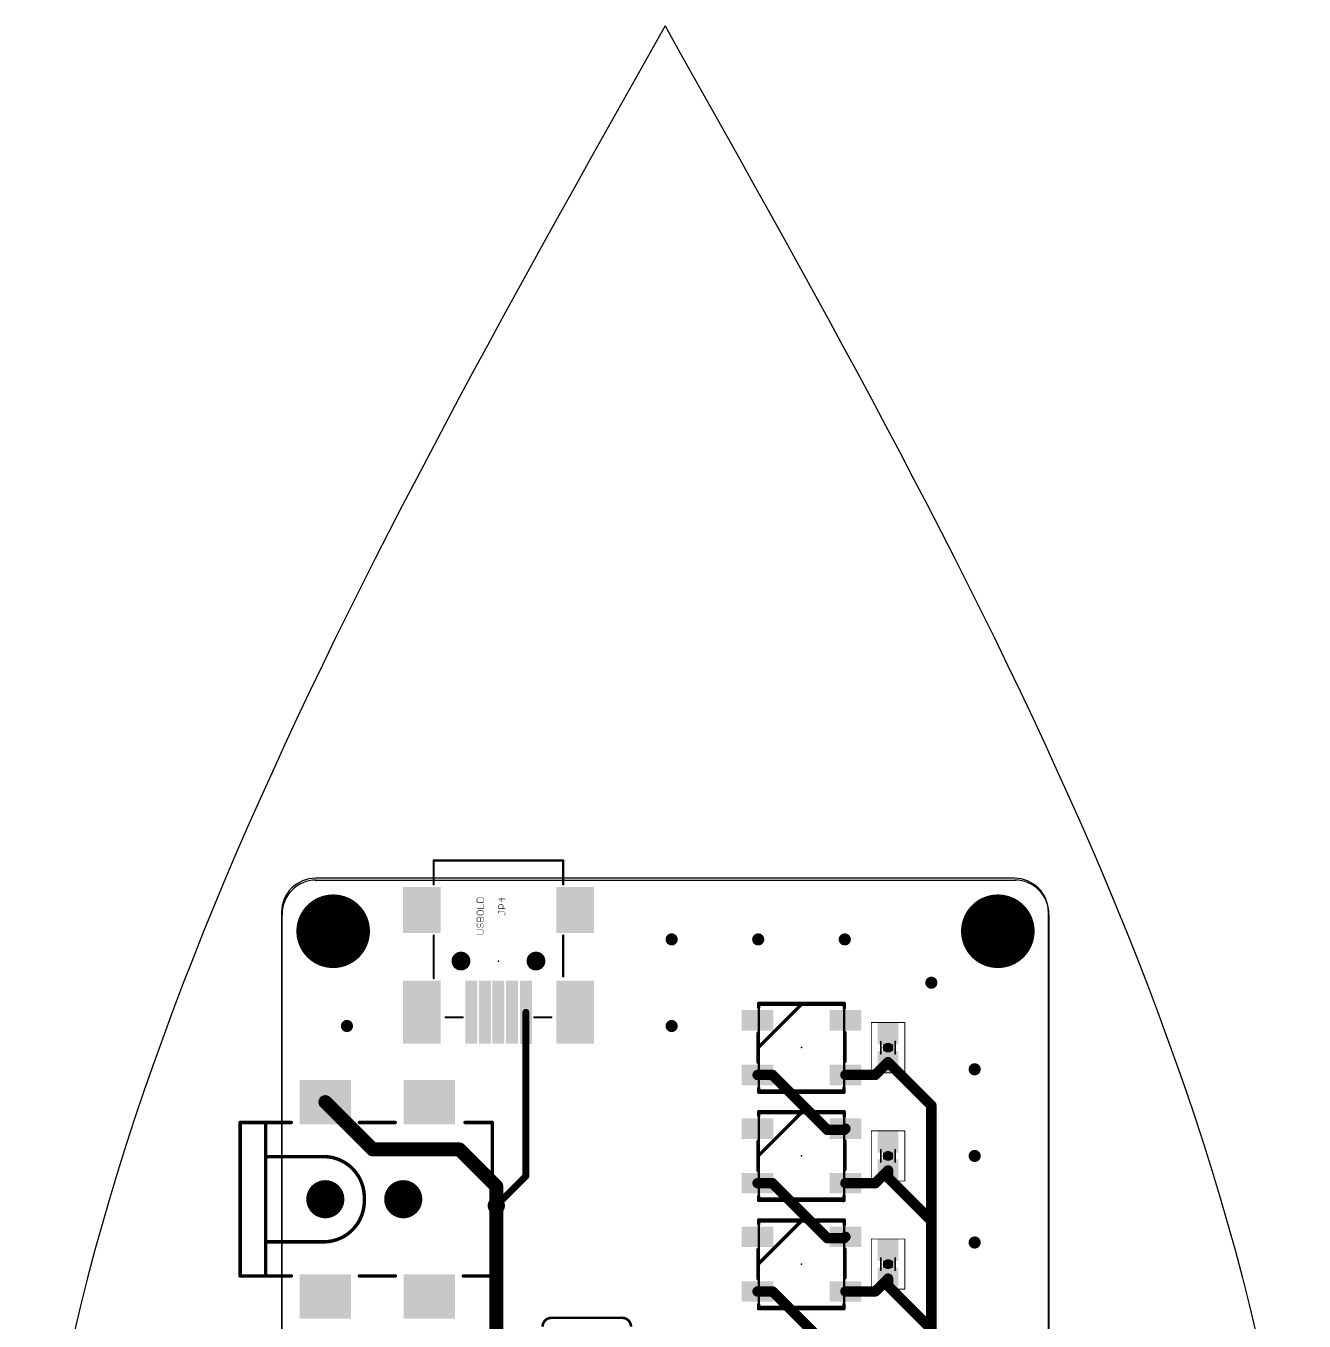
# Model space of a CAD drawing. Header units: inches. Extents: x 45 to 322, y 27 to 227.
# Drawn here: x 247.1 to 322.1, y 151 to 227 of the extents above; entities that cross this region are included whole.
import ezdxf

# ---------------------------------------------------------------- set-up
doc = ezdxf.new("R2010")
doc.units = ezdxf.units.IN
doc.header["$MEASUREMENT"] = 0
for name, color, linetype in [('1', 22, 'Continuous'), ('16', 175, 'Continuous'), ('18', 82, 'Continuous'), ('20', 7, 'Continuous'), ('21', 253, 'Continuous'), ('23', 7, 'Continuous'), ('25', 253, 'Continuous'), ('27', 253, 'Continuous'), ('29', 253, 'Continuous'), ('30', 253, 'Continuous'), ('31', 253, 'Continuous'), ('35', 253, 'Continuous'), ('39', 22, 'Continuous'), ('44', 253, 'Continuous'), ('51', 253, 'Continuous')]:
    doc.layers.add(name, color=color, linetype=linetype)

# ---------------------------------------------------------------- blocks, each defined once
blk = doc.blocks.new('RECT')
blk.add_solid([(-0.5, -0.5), (0.5, -0.5), (-0.5, 0.5), (0.5, 0.5)])
blk = doc.blocks.new('ROUNDV')
at = {"const_width": 0.5}
blk.add_lwpolyline([(0, -0.25, 1), (0, 0.25, 1), (0, -0.25)], format="xyb", dxfattribs=at)

msp = doc.modelspace()

# ---------------------------------------------------------------- linework, layer by layer
for p, q in [((305.092, 176.968), (264.092, 176.968)), ((262.092, 174.968), (262.092, 78.968)), ((307.092, 78.968), (307.092, 174.968))]:
    msp.add_line(p, q)
for centre in [(265.092, 173.968), (304.092, 173.968)]:
    msp.add_circle(centre, 1.6)
for centre, start, end in [((264.092, 174.968), 90, 180), ((305.092, 174.968), 0, 90)]:
    msp.add_arc(centre, 2, start, end)
for points in [[(284.592, 226.968), (247.092, 126.968), (284.592, 26.968)], [(284.592, 226.968), (322.092, 126.968), (284.592, 26.968)]]:
    msp.add_spline(points, degree=3)
at = {"layer": '1'}
for points, const_width in [([(276.431, 169.098), (276.431, 159.494)], 0.406), ([(296.931, 165.428), (297.681, 166.178)], 0.61), ([(300.221, 163.638), (297.681, 166.178)], 0.61), ([(290.024, 165.428), (290.899, 165.428)], 0.61), ([(290.899, 165.428), (294.125, 162.202)], 0.61), ([(295.178, 165.428), (296.931, 165.428)], 0.61), ([(267.44, 161.059), (264.661, 163.838)], 0.813), ([(300.221, 163.638), (300.221, 156.868)], 0.61), ([(294.125, 162.202), (295.102, 162.202)], 0.61), ([(295.102, 162.202), (295.178, 162.278)], 0.61), ([(272.535, 161.059), (267.44, 161.059)], 0.813), ([(274.694, 158.9), (272.535, 161.059)], 0.813), ([(276.431, 159.494), (274.694, 157.757)], 0.406), ([(296.931, 159.078), (297.681, 159.828)], 0.61), ([(297.681, 159.828), (297.681, 159.408)], 0.61), ([(297.681, 159.408), (300.221, 156.868)], 0.61), ([(274.694, 157.757), (274.694, 158.9)], 0.813), ([(290.024, 159.078), (290.899, 159.078)], 0.61), ([(290.899, 159.078), (294.125, 155.852)], 0.61), ([(295.178, 159.078), (296.931, 159.078)], 0.61), ([(300.221, 150.518), (300.221, 156.868)], 0.61), ([(294.125, 155.852), (295.102, 155.852)], 0.61), ([(295.102, 155.852), (295.178, 155.928)], 0.61), ([(296.931, 152.728), (297.681, 153.478)], 0.61), ([(297.681, 153.478), (297.681, 153.058)], 0.61), ([(290.024, 152.728), (290.899, 152.728)], 0.61), ([(290.899, 152.728), (294.125, 149.502)], 0.61), ([(295.178, 152.728), (296.931, 152.728)], 0.61), ([(297.681, 153.058), (300.221, 150.518)], 0.61)]:
    msp.add_lwpolyline(points, dxfattribs=dict(at, const_width=const_width))
for points, const_width in [([(276.533, 169.098, 1), (276.329, 169.098)], 0.203), ([(297.789, 166.286, 1), (297.573, 166.07)], 0.305), ([(297.789, 166.07, 1), (297.573, 166.286)], 0.305), ([(290.024, 165.58, 1), (290.024, 165.275)], 0.305), ([(291.007, 165.536, 1), (290.791, 165.32)], 0.305), ([(290.899, 165.275, 1), (290.899, 165.58)], 0.305), ([(295.178, 165.58, 1), (295.178, 165.275)], 0.305), ([(296.823, 165.536, 1), (297.039, 165.32)], 0.305), ([(296.931, 165.275, 1), (296.931, 165.58)], 0.305), ([(264.805, 163.982, 1), (264.517, 163.694)], 0.406), ([(300.373, 163.638, 1), (300.069, 163.638)], 0.305), ([(300.113, 163.53, 1), (300.329, 163.746)], 0.305), ([(294.125, 162.354, 1), (294.125, 162.049)], 0.305), ([(294.017, 162.094, 1), (294.233, 162.31)], 0.305), ([(294.994, 162.31, 1), (295.21, 162.094)], 0.305), ([(295.286, 162.17, 1), (295.07, 162.386)], 0.305), ([(295.102, 162.049, 1), (295.102, 162.354)], 0.305), ([(267.44, 161.262, 1), (267.44, 160.856)], 0.406), ([(267.296, 160.915, 1), (267.584, 161.203)], 0.406), ([(272.679, 161.203, 1), (272.391, 160.915)], 0.406), ([(272.535, 160.856, 1), (272.535, 161.262)], 0.406), ([(276.329, 159.494, 1), (276.533, 159.494)], 0.203), ([(276.503, 159.422, 1), (276.359, 159.566)], 0.203), ([(297.833, 159.828, 1), (297.529, 159.828)], 0.305), ([(297.789, 159.516, 1), (297.573, 159.3)], 0.305), ([(297.529, 159.408, 1), (297.833, 159.408)], 0.305), ([(297.789, 159.72, 1), (297.573, 159.936)], 0.305), ([(274.897, 158.9, 1), (274.491, 158.9)], 0.406), ([(274.55, 158.756, 1), (274.838, 159.044)], 0.406), ([(290.024, 159.23, 1), (290.024, 158.925)], 0.305), ([(291.007, 159.186, 1), (290.791, 158.97)], 0.305), ([(290.899, 158.925, 1), (290.899, 159.23)], 0.305), ([(295.178, 159.23, 1), (295.178, 158.925)], 0.305), ([(296.823, 159.186, 1), (297.039, 158.97)], 0.305), ([(296.931, 158.925, 1), (296.931, 159.23)], 0.305), ([(274.491, 157.757, 1), (274.897, 157.757)], 0.406), ([(274.622, 157.829, 1), (274.766, 157.685)], 0.203), ([(300.373, 156.868, 1), (300.069, 156.868)], 0.305), ([(300.069, 156.868, 1), (300.373, 156.868)], 0.305), ([(300.113, 156.76, 1), (300.329, 156.976)], 0.305), ([(294.125, 156.004, 1), (294.125, 155.699)], 0.305), ([(294.017, 155.744, 1), (294.233, 155.96)], 0.305), ([(294.994, 155.96, 1), (295.21, 155.744)], 0.305), ([(295.286, 155.82, 1), (295.07, 156.036)], 0.305), ([(295.102, 155.699, 1), (295.102, 156.004)], 0.305), ([(297.833, 153.478, 1), (297.529, 153.478)], 0.305), ([(297.789, 153.37, 1), (297.573, 153.586)], 0.305), ([(290.024, 152.88, 1), (290.024, 152.575)], 0.305), ([(291.007, 152.836, 1), (290.791, 152.62)], 0.305), ([(290.899, 152.575, 1), (290.899, 152.88)], 0.305), ([(295.178, 152.88, 1), (295.178, 152.575)], 0.305), ([(296.823, 152.836, 1), (297.039, 152.62)], 0.305), ([(296.931, 152.575, 1), (296.931, 152.88)], 0.305), ([(297.789, 153.166, 1), (297.573, 152.95)], 0.305), ([(297.529, 153.058, 1), (297.833, 153.058)], 0.305)]:
    msp.add_lwpolyline(points, format="xyb", dxfattribs=dict(at, const_width=const_width))
at = {"layer": '16', "const_width": 0.813}
msp.add_lwpolyline([(274.694, 150.391), (274.694, 157.757)], dxfattribs=at)
at = {"layer": '16', "const_width": 0.406}
msp.add_lwpolyline([(274.897, 157.757, 1), (274.491, 157.757)], format="xyb", dxfattribs=at)
at = {"layer": '20'}
for p, q in [((264.121, 176.858), (305.121, 176.858)), ((262.121, 78.858), (262.121, 174.858)), ((307.121, 174.858), (307.121, 78.858))]:
    msp.add_line(p, q, dxfattribs=at)
at = {"layer": '20', "const_width": 0.065}
for points in [[(264.088, 176.858, 1), (264.153, 176.858)], [(305.088, 176.858, 1), (305.153, 176.858)], [(262.121, 174.825, 1), (262.121, 174.89)], [(263.802, 174.89, 1), (263.802, 174.825)], [(264.153, 175.177, 1), (264.088, 175.177)], [(264.44, 174.825, 1), (264.44, 174.89)], [(264.088, 174.539, 1), (264.153, 174.539)]]:
    msp.add_lwpolyline(points, format="xyb", dxfattribs=at)
at = {"layer": '20', "const_width": 0.13}
for points in [[(263.802, 174.858), (264.44, 174.858)], [(264.121, 174.539), (264.121, 175.177)]]:
    msp.add_lwpolyline(points, dxfattribs=at)
at = {"layer": '20'}
for centre, radius in [((272.621, 172.108), 0.45), ((277.021, 172.108), 0.45), ((264.661, 158.138), 1.016), ((269.233, 158.138), 1.016)]:
    msp.add_circle(centre, radius, dxfattribs=at)
for centre, start, end in [((264.121, 174.858), 90, 180), ((305.121, 174.858), 0, 90)]:
    msp.add_arc(centre, 2, start, end, dxfattribs=at)
at = {"layer": '21'}
for points, const_width in [([(271.021, 171.108), (271.021, 173.608)], 0.127), ([(278.621, 173.608), (278.621, 171.208)], 0.127), ([(290.061, 167.028), (292.601, 169.568)], 0.203), ([(295.06, 169.621), (290.091, 169.621)], 0.203), ([(290.091, 169.621), (290.091, 169.395)], 0.203), ([(295.06, 169.619), (295.06, 169.621)], 0.203), ([(295.11, 169.619), (295.06, 169.619)], 0.203), ([(295.11, 169.347), (295.11, 169.619)], 0.203), ([(272.721, 168.808), (271.721, 168.808)], 0.127), ([(277.921, 168.808), (276.921, 168.808)], 0.127), ([(290.061, 167.028), (290.061, 167.891)], 0.203), ([(295.141, 167.917), (295.141, 166.215)], 0.203), ([(297.65, 167.028), (297.711, 167.028)], 0.559), ([(290.061, 166.164), (290.061, 167.028)], 0.203), ([(290.089, 164.417), (290.089, 164.648)], 0.203), ([(295.039, 164.417), (290.089, 164.417)], 0.203), ([(295.039, 164.412), (295.039, 164.417)], 0.203), ([(295.09, 164.412), (295.039, 164.412)], 0.203), ([(295.09, 164.666), (295.09, 164.412)], 0.203), ([(295.06, 163.271), (290.091, 163.271)], 0.203), ([(290.091, 163.271), (290.091, 163.045)], 0.203), ([(295.06, 163.269), (295.06, 163.271)], 0.203), ([(295.11, 163.269), (295.06, 163.269)], 0.203), ([(295.11, 162.997), (295.11, 163.269)], 0.203), ([(261.161, 162.638), (261.161, 160.638)], 0.203), ([(261.161, 162.638), (262.661, 162.638)], 0.203), ([(266.661, 162.638), (268.761, 162.638)], 0.203), ([(272.861, 162.638), (274.461, 162.638)], 0.203), ([(274.461, 162.638), (274.461, 153.638)], 0.203), ([(290.061, 160.678), (292.601, 163.218)], 0.203), ([(290.061, 160.678), (290.061, 161.541)], 0.203), ([(295.141, 161.567), (295.141, 159.865)], 0.203), ([(261.161, 160.638), (261.161, 155.638)], 0.203), ([(261.161, 160.638), (264.661, 160.638)], 0.203), ([(290.061, 159.814), (290.061, 160.678)], 0.203), ([(297.65, 160.678), (297.711, 160.678)], 0.559), ([(290.089, 158.067), (290.089, 158.298)], 0.203), ([(295.039, 158.067), (290.089, 158.067)], 0.203), ([(295.039, 158.062), (295.039, 158.067)], 0.203), ([(295.09, 158.062), (295.039, 158.062)], 0.203), ([(295.09, 158.316), (295.09, 158.062)], 0.203), ([(290.061, 154.328), (292.601, 156.868)], 0.203), ([(295.06, 156.921), (290.091, 156.921)], 0.203), ([(290.091, 156.921), (290.091, 156.695)], 0.203), ([(295.06, 156.919), (295.06, 156.921)], 0.203), ([(295.11, 156.919), (295.06, 156.919)], 0.203), ([(295.11, 156.647), (295.11, 156.919)], 0.203), ([(261.161, 155.638), (261.161, 153.638)], 0.203), ([(264.661, 155.638), (261.161, 155.638)], 0.203), ([(290.061, 154.328), (290.061, 155.191)], 0.203), ([(295.141, 155.217), (295.141, 153.515)], 0.203), ([(290.061, 153.464), (290.061, 154.328)], 0.203), ([(297.65, 154.328), (297.711, 154.328)], 0.559), ([(262.661, 153.638), (261.161, 153.638)], 0.203), ([(268.761, 153.638), (266.661, 153.638)], 0.203), ([(274.461, 153.638), (272.761, 153.638)], 0.203), ([(290.089, 151.717), (290.089, 151.948)], 0.203), ([(295.09, 151.966), (295.09, 151.712)], 0.203), ([(295.039, 151.717), (290.089, 151.717)], 0.203), ([(295.039, 151.712), (295.039, 151.717)], 0.203), ([(295.09, 151.712), (295.039, 151.712)], 0.203)]:
    msp.add_lwpolyline(points, dxfattribs=dict(at, const_width=const_width))
for points, const_width in [([(271.053, 173.608, 1), (270.989, 173.608)], 0.0635), ([(278.653, 173.608, 1), (278.589, 173.608)], 0.0635), ([(270.989, 171.108, 1), (271.053, 171.108)], 0.0635), ([(278.589, 171.208, 1), (278.653, 171.208)], 0.0635), ([(290.091, 169.672, 1), (290.091, 169.57)], 0.102), ([(290.142, 169.621, 1), (290.041, 169.621)], 0.102), ([(290.041, 169.395, 1), (290.142, 169.395)], 0.102), ([(292.637, 169.532, 1), (292.565, 169.604)], 0.102), ([(295.11, 169.621, 1), (295.009, 169.621)], 0.102), ([(295.06, 169.669, 1), (295.06, 169.568)], 0.102), ([(295.009, 169.619, 1), (295.11, 169.619)], 0.102), ([(295.06, 169.57, 1), (295.06, 169.672)], 0.102), ([(295.161, 169.619, 1), (295.06, 169.619)], 0.102), ([(295.11, 169.568, 1), (295.11, 169.669)], 0.102), ([(271.721, 168.84, 1), (271.721, 168.776)], 0.0635), ([(272.721, 168.776, 1), (272.721, 168.84)], 0.0635), ([(276.921, 168.84, 1), (276.921, 168.776)], 0.0635), ([(277.921, 168.776, 1), (277.921, 168.84)], 0.0635), ([(295.06, 169.347, 1), (295.161, 169.347)], 0.102), ([(290.112, 167.891, 1), (290.01, 167.891)], 0.102), ([(295.192, 167.917, 1), (295.09, 167.917)], 0.102), ([(297.65, 167.168, 1), (297.65, 166.888)], 0.279), ([(297.711, 166.888, 1), (297.711, 167.168)], 0.279), ([(290.112, 167.028, 1), (290.01, 167.028)], 0.102), ([(290.025, 167.064, 1), (290.097, 166.992)], 0.102), ([(290.01, 167.028, 1), (290.112, 167.028)], 0.102), ([(290.01, 166.164, 1), (290.112, 166.164)], 0.102), ([(295.09, 166.215, 1), (295.192, 166.215)], 0.102), ([(290.14, 164.648, 1), (290.038, 164.648)], 0.102), ([(290.089, 164.468, 1), (290.089, 164.366)], 0.102), ([(290.038, 164.417, 1), (290.14, 164.417)], 0.102), ([(295.09, 164.417, 1), (294.989, 164.417)], 0.102), ([(295.039, 164.462, 1), (295.039, 164.361)], 0.102), ([(294.989, 164.412, 1), (295.09, 164.412)], 0.102), ([(295.141, 164.666, 1), (295.039, 164.666)], 0.102), ([(295.039, 164.366, 1), (295.039, 164.468)], 0.102), ([(295.039, 164.412, 1), (295.141, 164.412)], 0.102), ([(295.09, 164.361, 1), (295.09, 164.462)], 0.102), ([(290.091, 163.322, 1), (290.091, 163.22)], 0.102), ([(290.142, 163.271, 1), (290.041, 163.271)], 0.102), ([(295.11, 163.271, 1), (295.009, 163.271)], 0.102), ([(295.06, 163.319, 1), (295.06, 163.218)], 0.102), ([(295.06, 163.22, 1), (295.06, 163.322)], 0.102), ([(295.161, 163.269, 1), (295.06, 163.269)], 0.102), ([(295.11, 163.218, 1), (295.11, 163.319)], 0.102), ([(261.212, 162.638, 1), (261.11, 162.638)], 0.102), ([(261.161, 162.689, 1), (261.161, 162.587)], 0.102), ([(262.661, 162.587, 1), (262.661, 162.689)], 0.102), ([(266.661, 162.689, 1), (266.661, 162.587)], 0.102), ([(268.761, 162.587, 1), (268.761, 162.689)], 0.102), ([(272.861, 162.689, 1), (272.861, 162.587)], 0.102), ([(274.512, 162.638, 1), (274.41, 162.638)], 0.102), ([(274.461, 162.587, 1), (274.461, 162.689)], 0.102), ([(290.041, 163.045, 1), (290.142, 163.045)], 0.102), ([(292.637, 163.182, 1), (292.565, 163.254)], 0.102), ([(295.009, 163.269, 1), (295.11, 163.269)], 0.102), ([(295.06, 162.997, 1), (295.161, 162.997)], 0.102), ([(290.112, 161.541, 1), (290.01, 161.541)], 0.102), ([(295.192, 161.567, 1), (295.09, 161.567)], 0.102), ([(261.212, 160.638, 1), (261.11, 160.638)], 0.102), ([(261.161, 160.689, 1), (261.161, 160.587)], 0.102), ([(261.11, 160.638, 1), (261.212, 160.638)], 0.102), ([(266.947, 158.138, 0.4142), (264.661, 160.638)], 0.203), ([(264.663, 160.689, 1), (264.659, 160.587)], 0.102), ([(264.661, 160.587, 1), (264.661, 160.689)], 0.102), ([(290.112, 160.678, 1), (290.01, 160.678)], 0.102), ([(290.025, 160.714, 1), (290.097, 160.642)], 0.102), ([(290.01, 160.678, 1), (290.112, 160.678)], 0.102), ([(297.65, 160.818, 1), (297.65, 160.538)], 0.279), ([(297.711, 160.538, 1), (297.711, 160.818)], 0.279), ([(290.01, 159.814, 1), (290.112, 159.814)], 0.102), ([(295.09, 159.865, 1), (295.192, 159.865)], 0.102), ([(264.661, 155.638, 0.4142), (266.947, 158.138)], 0.203), ([(266.998, 158.14, 1), (266.896, 158.136)], 0.102), ([(266.896, 158.14, 1), (266.998, 158.136)], 0.102), ([(290.14, 158.298, 1), (290.038, 158.298)], 0.102), ([(290.089, 158.118, 1), (290.089, 158.016)], 0.102), ([(290.038, 158.067, 1), (290.14, 158.067)], 0.102), ([(295.09, 158.067, 1), (294.989, 158.067)], 0.102), ([(295.039, 158.112, 1), (295.039, 158.011)], 0.102), ([(294.989, 158.062, 1), (295.09, 158.062)], 0.102), ([(295.141, 158.316, 1), (295.039, 158.316)], 0.102), ([(295.039, 158.016, 1), (295.039, 158.118)], 0.102), ([(295.039, 158.062, 1), (295.141, 158.062)], 0.102), ([(295.09, 158.011, 1), (295.09, 158.112)], 0.102), ([(290.091, 156.972, 1), (290.091, 156.87)], 0.102), ([(290.142, 156.921, 1), (290.041, 156.921)], 0.102), ([(290.041, 156.695, 1), (290.142, 156.695)], 0.102), ([(292.637, 156.832, 1), (292.565, 156.904)], 0.102), ([(295.11, 156.921, 1), (295.009, 156.921)], 0.102), ([(295.06, 156.969, 1), (295.06, 156.868)], 0.102), ([(295.009, 156.919, 1), (295.11, 156.919)], 0.102), ([(295.06, 156.87, 1), (295.06, 156.972)], 0.102), ([(295.161, 156.919, 1), (295.06, 156.919)], 0.102), ([(295.06, 156.647, 1), (295.161, 156.647)], 0.102), ([(295.11, 156.868, 1), (295.11, 156.969)], 0.102), ([(261.212, 155.638, 1), (261.11, 155.638)], 0.102), ([(261.161, 155.689, 1), (261.161, 155.587)], 0.102), ([(261.11, 155.638, 1), (261.212, 155.638)], 0.102), ([(264.659, 155.689, 1), (264.663, 155.587)], 0.102), ([(264.661, 155.587, 1), (264.661, 155.689)], 0.102), ([(290.112, 155.191, 1), (290.01, 155.191)], 0.102), ([(295.192, 155.217, 1), (295.09, 155.217)], 0.102), ([(290.112, 154.328, 1), (290.01, 154.328)], 0.102), ([(290.025, 154.364, 1), (290.097, 154.292)], 0.102), ([(290.01, 154.328, 1), (290.112, 154.328)], 0.102), ([(297.65, 154.468, 1), (297.65, 154.188)], 0.279), ([(297.711, 154.188, 1), (297.711, 154.468)], 0.279), ([(261.161, 153.689, 1), (261.161, 153.587)], 0.102), ([(261.11, 153.638, 1), (261.212, 153.638)], 0.102), ([(262.661, 153.587, 1), (262.661, 153.689)], 0.102), ([(266.661, 153.689, 1), (266.661, 153.587)], 0.102), ([(268.761, 153.587, 1), (268.761, 153.689)], 0.102), ([(272.761, 153.689, 1), (272.761, 153.587)], 0.102), ([(274.41, 153.638, 1), (274.512, 153.638)], 0.102), ([(274.461, 153.587, 1), (274.461, 153.689)], 0.102), ([(290.01, 153.464, 1), (290.112, 153.464)], 0.102), ([(295.09, 153.515, 1), (295.192, 153.515)], 0.102), ([(290.14, 151.948, 1), (290.038, 151.948)], 0.102), ([(295.141, 151.966, 1), (295.039, 151.966)], 0.102), ([(290.089, 151.768, 1), (290.089, 151.666)], 0.102), ([(290.038, 151.717, 1), (290.14, 151.717)], 0.102), ([(295.09, 151.717, 1), (294.989, 151.717)], 0.102), ([(295.039, 151.762, 1), (295.039, 151.661)], 0.102), ([(294.989, 151.712, 1), (295.09, 151.712)], 0.102), ([(295.039, 151.666, 1), (295.039, 151.768)], 0.102), ([(295.039, 151.712, 1), (295.141, 151.712)], 0.102), ([(295.09, 151.661, 1), (295.09, 151.762)], 0.102)]:
    msp.add_lwpolyline(points, format="xyb", dxfattribs=dict(at, const_width=const_width))
at = {"layer": '23'}
for p in [(274.821, 172.108), (292.601, 167.028), (297.681, 167.028), (292.601, 160.678), (297.681, 160.678), (264.661, 158.138), (292.601, 154.328), (297.681, 154.328)]:
    msp.add_point(p, dxfattribs=at)
at = {"layer": '25'}
for points, const_width in [([(275.215, 175.747), (274.833, 175.747)], 0.0254), ([(274.833, 175.747), (275.024, 175.556)], 0.0254), ([(275.024, 175.556), (275.024, 175.811)], 0.0254), ([(274.833, 175.373), (274.897, 175.436)], 0.0254), ([(274.833, 175.182), (274.833, 175.373)], 0.0254), ([(275.215, 175.182), (274.833, 175.182)], 0.0254), ([(274.833, 174.935), (274.833, 175.062)], 0.0254), ([(275.151, 174.999), (274.833, 174.999)], 0.0254), ([(274.897, 175.436), (275.024, 175.436)], 0.0254), ([(275.024, 175.436), (275.088, 175.373)], 0.0254), ([(275.088, 175.373), (275.088, 175.182)], 0.0254), ([(275.215, 174.935), (275.151, 174.999)], 0.0254), ([(275.151, 174.808), (275.215, 174.871)], 0.0254), ([(275.215, 174.871), (275.215, 174.935)], 0.0254), ([(277.92, 151.178), (282.085, 151.178)], 0.152)]:
    msp.add_lwpolyline(points, dxfattribs=dict(at, const_width=const_width))
for points, const_width in [([(274.833, 175.753, 1), (274.833, 175.741)], 0.0127), ([(274.838, 175.751, 1), (274.829, 175.743)], 0.0127), ([(275.03, 175.811, 1), (275.018, 175.811)], 0.0127), ([(275.018, 175.556, 1), (275.03, 175.556)], 0.0127), ([(275.019, 175.552, 1), (275.028, 175.561)], 0.0127), ([(275.215, 175.741, 1), (275.215, 175.753)], 0.0127), ([(274.84, 175.373, 1), (274.827, 175.373)], 0.0127), ([(274.829, 175.377, 1), (274.838, 175.368)], 0.0127), ([(274.833, 175.188, 1), (274.833, 175.176)], 0.0127), ([(274.827, 175.182, 1), (274.84, 175.182)], 0.0127), ([(274.84, 175.062, 1), (274.827, 175.062)], 0.0127), ([(274.833, 175.005, 1), (274.833, 174.992)], 0.0127), ([(274.827, 174.935, 1), (274.84, 174.935)], 0.0127), ([(274.897, 175.443, 1), (274.897, 175.43)], 0.0127), ([(274.901, 175.432, 1), (274.892, 175.441)], 0.0127), ([(275.028, 175.441, 1), (275.019, 175.432)], 0.0127), ([(275.024, 175.43, 1), (275.024, 175.443)], 0.0127), ([(275.094, 175.373, 1), (275.081, 175.373)], 0.0127), ([(275.081, 175.182, 1), (275.094, 175.182)], 0.0127), ([(275.083, 175.368, 1), (275.092, 175.377)], 0.0127), ([(275.156, 175.003, 1), (275.147, 174.994)], 0.0127), ([(275.147, 174.812, 1), (275.156, 174.803)], 0.0127), ([(275.151, 174.992, 1), (275.151, 175.005)], 0.0127), ([(275.221, 174.935, 1), (275.208, 174.935)], 0.0127), ([(275.208, 174.871, 1), (275.221, 174.871)], 0.0127), ([(275.21, 174.931, 1), (275.219, 174.94)], 0.0127), ([(275.219, 174.867, 1), (275.21, 174.876)], 0.0127), ([(275.215, 175.176, 1), (275.215, 175.188)], 0.0127), ([(277.92, 151.178, 0.4142), (277.412, 150.67)], 0.152), ([(277.92, 151.216, 1), (277.92, 151.14)], 0.0762), ([(277.92, 151.14, 1), (277.92, 151.216)], 0.0762), ([(282.593, 150.67, 0.4142), (282.085, 151.178)], 0.152), ([(282.085, 151.216, 1), (282.085, 151.14)], 0.0762), ([(282.085, 151.14, 1), (282.085, 151.216)], 0.0762)]:
    msp.add_lwpolyline(points, format="xyb", dxfattribs=dict(at, const_width=const_width))
at = {"layer": '27', "const_width": 0.0254}
for points in [[(273.627, 175.811), (273.563, 175.747)], [(273.563, 175.747), (273.563, 175.556)], [(273.563, 175.556), (273.945, 175.556)], [(273.881, 175.811), (273.627, 175.811)], [(273.945, 175.747), (273.881, 175.811)], [(273.945, 175.556), (273.945, 175.747)], [(273.563, 175.182), (273.945, 175.182)], [(273.627, 175.062), (273.563, 174.999)], [(273.563, 174.999), (273.563, 174.871)], [(273.563, 174.871), (273.627, 174.808)], [(273.881, 175.062), (273.627, 175.062)], [(273.627, 174.808), (273.881, 174.808)], [(273.945, 174.999), (273.881, 175.062)], [(273.881, 174.808), (273.945, 174.871)], [(273.945, 175.182), (273.945, 175.436)], [(273.945, 174.871), (273.945, 174.999)], [(273.563, 174.624), (273.627, 174.688)], [(273.563, 174.434), (273.563, 174.624)], [(273.945, 174.434), (273.563, 174.434)], [(273.627, 174.314), (273.563, 174.25)], [(273.563, 174.25), (273.563, 174.123)], [(273.563, 174.123), (273.627, 174.06)], [(273.627, 174.688), (273.69, 174.688)], [(273.627, 174.06), (273.69, 174.06)], [(273.69, 174.688), (273.754, 174.624)], [(273.69, 174.06), (273.754, 174.123)], [(273.754, 174.624), (273.818, 174.688)], [(273.754, 174.434), (273.754, 174.624)], [(273.754, 174.25), (273.818, 174.314)], [(273.754, 174.123), (273.754, 174.25)], [(273.818, 174.688), (273.881, 174.688)], [(273.818, 174.314), (273.881, 174.314)], [(273.881, 174.688), (273.945, 174.624)], [(273.881, 174.314), (273.945, 174.25)], [(273.945, 174.123), (273.881, 174.06)], [(273.945, 174.624), (273.945, 174.434)], [(273.945, 174.25), (273.945, 174.123)], [(273.881, 173.94), (273.563, 173.94)], [(273.563, 173.685), (273.881, 173.685)], [(273.945, 173.876), (273.881, 173.94)], [(273.881, 173.685), (273.945, 173.749)], [(273.945, 173.749), (273.945, 173.876)]]:
    msp.add_lwpolyline(points, dxfattribs=at)
at = {"layer": '27', "const_width": 0.0127}
for points in [[(273.57, 175.747, 1), (273.557, 175.747)], [(273.559, 175.751, 1), (273.568, 175.743)], [(273.563, 175.563, 1), (273.563, 175.55)], [(273.557, 175.556, 1), (273.57, 175.556)], [(273.627, 175.817, 1), (273.627, 175.804)], [(273.631, 175.806, 1), (273.622, 175.815)], [(273.886, 175.815, 1), (273.877, 175.806)], [(273.881, 175.804, 1), (273.881, 175.817)], [(273.951, 175.747, 1), (273.938, 175.747)], [(273.938, 175.556, 1), (273.951, 175.556)], [(273.94, 175.743, 1), (273.949, 175.751)], [(273.945, 175.55, 1), (273.945, 175.563)], [(273.563, 175.188, 1), (273.563, 175.176)], [(273.57, 174.999, 1), (273.557, 174.999)], [(273.559, 175.003, 1), (273.568, 174.994)], [(273.568, 174.876, 1), (273.559, 174.867)], [(273.557, 174.871, 1), (273.57, 174.871)], [(273.627, 175.068, 1), (273.627, 175.056)], [(273.627, 174.814, 1), (273.627, 174.802)], [(273.631, 175.058, 1), (273.622, 175.067)], [(273.622, 174.803, 1), (273.631, 174.812)], [(273.886, 175.067, 1), (273.877, 175.058)], [(273.877, 174.812, 1), (273.886, 174.803)], [(273.881, 175.056, 1), (273.881, 175.068)], [(273.881, 174.802, 1), (273.881, 174.814)], [(273.951, 175.436, 1), (273.938, 175.436)], [(273.938, 175.182, 1), (273.951, 175.182)], [(273.951, 174.999, 1), (273.938, 174.999)], [(273.938, 174.871, 1), (273.951, 174.871)], [(273.94, 174.994, 1), (273.949, 175.003)], [(273.949, 174.867, 1), (273.94, 174.876)], [(273.945, 175.176, 1), (273.945, 175.188)], [(273.57, 174.624, 1), (273.557, 174.624)], [(273.559, 174.629, 1), (273.568, 174.62)], [(273.563, 174.44, 1), (273.563, 174.427)], [(273.557, 174.434, 1), (273.57, 174.434)], [(273.57, 174.25, 1), (273.557, 174.25)], [(273.559, 174.255, 1), (273.568, 174.246)], [(273.568, 174.128, 1), (273.559, 174.119)], [(273.557, 174.123, 1), (273.57, 174.123)], [(273.627, 174.694, 1), (273.627, 174.682)], [(273.627, 174.066, 1), (273.627, 174.053)], [(273.631, 174.683, 1), (273.622, 174.692)], [(273.631, 174.309, 1), (273.622, 174.318)], [(273.622, 174.055, 1), (273.631, 174.064)], [(273.695, 174.692, 1), (273.686, 174.683)], [(273.686, 174.064, 1), (273.695, 174.055)], [(273.69, 174.682, 1), (273.69, 174.694)], [(273.69, 174.053, 1), (273.69, 174.066)], [(273.76, 174.624, 1), (273.748, 174.624)], [(273.749, 174.629, 1), (273.758, 174.62)], [(273.748, 174.434, 1), (273.76, 174.434)], [(273.76, 174.25, 1), (273.748, 174.25)], [(273.749, 174.255, 1), (273.758, 174.246)], [(273.748, 174.123, 1), (273.76, 174.123)], [(273.749, 174.62, 1), (273.758, 174.629)], [(273.758, 174.119, 1), (273.749, 174.128)], [(273.818, 174.694, 1), (273.818, 174.682)], [(273.818, 174.32, 1), (273.818, 174.307)], [(273.822, 174.683, 1), (273.813, 174.692)], [(273.822, 174.309, 1), (273.813, 174.318)], [(273.886, 174.692, 1), (273.877, 174.683)], [(273.886, 174.318, 1), (273.877, 174.309)], [(273.877, 174.064, 1), (273.886, 174.055)], [(273.881, 174.682, 1), (273.881, 174.694)], [(273.881, 174.307, 1), (273.881, 174.32)], [(273.951, 174.624, 1), (273.938, 174.624)], [(273.938, 174.434, 1), (273.951, 174.434)], [(273.951, 174.25, 1), (273.938, 174.25)], [(273.938, 174.123, 1), (273.951, 174.123)], [(273.94, 174.62, 1), (273.949, 174.629)], [(273.94, 174.246, 1), (273.949, 174.255)], [(273.949, 174.119, 1), (273.94, 174.128)], [(273.945, 174.427, 1), (273.945, 174.44)], [(273.563, 173.946, 1), (273.563, 173.933)], [(273.563, 173.692, 1), (273.563, 173.679)], [(273.886, 173.944, 1), (273.877, 173.935)], [(273.877, 173.69, 1), (273.886, 173.681)], [(273.881, 173.933, 1), (273.881, 173.946)], [(273.881, 173.679, 1), (273.881, 173.692)], [(273.951, 173.876, 1), (273.938, 173.876)], [(273.938, 173.749, 1), (273.951, 173.749)], [(273.94, 173.871, 1), (273.949, 173.88)], [(273.949, 173.744, 1), (273.94, 173.753)]]:
    msp.add_lwpolyline(points, format="xyb", dxfattribs=at)
at = {"layer": '29'}
for points, const_width in [([(272.621, 171.832, 1), (272.621, 172.384, 1), (272.621, 171.832)], 0.552), ([(277.021, 171.832, 1), (277.021, 172.384, 1), (277.021, 171.832)], 0.552), ([(264.661, 157.579, 1), (264.661, 158.697, 1), (264.661, 157.579)], 1.118), ([(269.233, 157.579, 1), (269.233, 158.697, 1), (269.233, 157.579)], 1.118)]:
    msp.add_lwpolyline(points, format="xyb", dxfattribs=dict(at, const_width=const_width))
at = {"layer": '30'}
for points, const_width in [([(272.621, 171.832, 1), (272.621, 172.384, 1), (272.621, 171.832)], 0.552), ([(277.021, 171.832, 1), (277.021, 172.384, 1), (277.021, 171.832)], 0.552), ([(264.661, 157.579, 1), (264.661, 158.697, 1), (264.661, 157.579)], 1.118), ([(269.233, 157.579, 1), (269.233, 158.697, 1), (269.233, 157.579)], 1.118)]:
    msp.add_lwpolyline(points, format="xyb", dxfattribs=dict(at, const_width=const_width))
at = {"layer": '39', "const_width": 0.0508}
for points in [[(296.698, 165.555), (296.698, 168.501)], [(296.698, 168.501), (298.664, 168.501)], [(298.664, 168.501), (298.664, 165.555)], [(298.664, 165.555), (296.698, 165.555)], [(296.698, 159.205), (296.698, 162.151)], [(296.698, 162.151), (298.664, 162.151)], [(298.664, 162.151), (298.664, 159.205)], [(298.664, 159.205), (296.698, 159.205)], [(296.698, 152.855), (296.698, 155.801)], [(296.698, 155.801), (298.664, 155.801)], [(298.664, 155.801), (298.664, 152.855)], [(298.664, 152.855), (296.698, 152.855)]]:
    msp.add_lwpolyline(points, dxfattribs=at)
at = {"layer": '39', "const_width": 0.0254}
for points in [[(296.711, 168.501, 1), (296.685, 168.501)], [(296.698, 168.514, 1), (296.698, 168.488)], [(298.677, 168.501, 1), (298.651, 168.501)], [(298.664, 168.488, 1), (298.664, 168.514)], [(296.698, 165.568, 1), (296.698, 165.542)], [(296.685, 165.555, 1), (296.711, 165.555)], [(298.651, 165.555, 1), (298.677, 165.555)], [(298.664, 165.542, 1), (298.664, 165.568)], [(296.711, 162.151, 1), (296.685, 162.151)], [(296.698, 162.164, 1), (296.698, 162.138)], [(298.677, 162.151, 1), (298.651, 162.151)], [(298.664, 162.138, 1), (298.664, 162.164)], [(296.698, 159.218, 1), (296.698, 159.192)], [(296.685, 159.205, 1), (296.711, 159.205)], [(298.651, 159.205, 1), (298.677, 159.205)], [(298.664, 159.192, 1), (298.664, 159.218)], [(296.711, 155.801, 1), (296.685, 155.801)], [(296.698, 155.814, 1), (296.698, 155.788)], [(298.677, 155.801, 1), (298.651, 155.801)], [(298.664, 155.788, 1), (298.664, 155.814)], [(296.698, 152.868, 1), (296.698, 152.842)], [(296.685, 152.855, 1), (296.711, 152.855)], [(298.651, 152.855, 1), (298.677, 152.855)], [(298.664, 152.842, 1), (298.664, 152.868)]]:
    msp.add_lwpolyline(points, format="xyb", dxfattribs=at)
at = {"layer": '44'}
for centre, radius in [((265.121, 173.858), 1.55), ((304.121, 173.858), 1.55), ((284.981, 173.378), 0.152), ((290.061, 173.378), 0.152), ((295.141, 173.378), 0.152), ((300.221, 170.838), 0.152), ((265.931, 168.298), 0.152), ((284.981, 168.298), 0.152), ((302.761, 165.758), 0.152), ((302.761, 160.678), 0.152), ((274.694, 157.757), 0.203), ((302.761, 155.598), 0.152)]:
    msp.add_circle(centre, radius, dxfattribs=at)
at = {"layer": '51'}
for points, const_width in [([(278.621, 178.008), (271.021, 178.008)], 0.127), ([(271.021, 178.008), (271.021, 176.608)], 0.127), ([(278.621, 178.008), (278.621, 176.608)], 0.127), ([(295.101, 169.528), (290.101, 169.528)], 0.127), ([(290.101, 169.528), (290.101, 164.528)], 0.127), ([(295.101, 164.528), (295.101, 169.528)], 0.127), ([(297.249, 166.672), (297.249, 167.384)], 0.102), ([(298.1, 166.672), (298.1, 167.384)], 0.102), ([(290.101, 164.528), (295.101, 164.528)], 0.127), ([(259.661, 162.638), (259.661, 153.638)], 0.203), ([(259.661, 162.638), (261.161, 162.638)], 0.203), ([(295.101, 163.178), (290.101, 163.178)], 0.127), ([(290.101, 163.178), (290.101, 158.178)], 0.127), ([(295.101, 158.178), (295.101, 163.178)], 0.127), ([(297.249, 160.322), (297.249, 161.034)], 0.102), ([(298.1, 160.322), (298.1, 161.034)], 0.102), ([(290.101, 158.178), (295.101, 158.178)], 0.127), ([(295.101, 156.828), (290.101, 156.828)], 0.127), ([(290.101, 156.828), (290.101, 151.828)], 0.127), ([(295.101, 151.828), (295.101, 156.828)], 0.127), ([(297.249, 153.972), (297.249, 154.684)], 0.102), ([(298.1, 153.972), (298.1, 154.684)], 0.102), ([(261.161, 153.638), (259.661, 153.638)], 0.203), ([(290.101, 151.828), (295.101, 151.828)], 0.127)]:
    msp.add_lwpolyline(points, dxfattribs=dict(at, const_width=const_width))
for points, const_width in [([(271.021, 178.04, 1), (271.021, 177.976)], 0.0635), ([(271.053, 178.008, 1), (270.989, 178.008)], 0.0635), ([(278.653, 178.008, 1), (278.589, 178.008)], 0.0635), ([(278.621, 177.976, 1), (278.621, 178.04)], 0.0635), ([(270.989, 176.608, 1), (271.053, 176.608)], 0.0635), ([(278.589, 176.608, 1), (278.653, 176.608)], 0.0635), ([(290.101, 169.56, 1), (290.101, 169.496)], 0.0635), ([(290.133, 169.528, 1), (290.069, 169.528)], 0.0635), ([(295.133, 169.528, 1), (295.069, 169.528)], 0.0635), ([(295.101, 169.496, 1), (295.101, 169.56)], 0.0635), ([(297.274, 167.384, 1), (297.224, 167.384)], 0.0508), ([(298.125, 167.384, 1), (298.075, 167.384)], 0.0508), ([(297.224, 166.672, 1), (297.274, 166.672)], 0.0508), ([(298.075, 166.672, 1), (298.125, 166.672)], 0.0508), ([(290.101, 164.56, 1), (290.101, 164.496)], 0.0635), ([(290.069, 164.528, 1), (290.133, 164.528)], 0.0635), ([(295.069, 164.528, 1), (295.133, 164.528)], 0.0635), ([(295.101, 164.496, 1), (295.101, 164.56)], 0.0635), ([(259.712, 162.638, 1), (259.61, 162.638)], 0.102), ([(259.661, 162.689, 1), (259.661, 162.587)], 0.102), ([(261.161, 162.587, 1), (261.161, 162.689)], 0.102), ([(290.101, 163.21, 1), (290.101, 163.146)], 0.0635), ([(290.133, 163.178, 1), (290.069, 163.178)], 0.0635), ([(295.133, 163.178, 1), (295.069, 163.178)], 0.0635), ([(295.101, 163.146, 1), (295.101, 163.21)], 0.0635), ([(297.274, 161.034, 1), (297.224, 161.034)], 0.0508), ([(298.125, 161.034, 1), (298.075, 161.034)], 0.0508), ([(297.224, 160.322, 1), (297.274, 160.322)], 0.0508), ([(298.075, 160.322, 1), (298.125, 160.322)], 0.0508), ([(290.101, 158.21, 1), (290.101, 158.146)], 0.0635), ([(290.069, 158.178, 1), (290.133, 158.178)], 0.0635), ([(295.069, 158.178, 1), (295.133, 158.178)], 0.0635), ([(295.101, 158.146, 1), (295.101, 158.21)], 0.0635), ([(290.101, 156.86, 1), (290.101, 156.796)], 0.0635), ([(290.133, 156.828, 1), (290.069, 156.828)], 0.0635), ([(295.133, 156.828, 1), (295.069, 156.828)], 0.0635), ([(295.101, 156.796, 1), (295.101, 156.86)], 0.0635), ([(297.274, 154.684, 1), (297.224, 154.684)], 0.0508), ([(298.125, 154.684, 1), (298.075, 154.684)], 0.0508), ([(259.661, 153.689, 1), (259.661, 153.587)], 0.102), ([(259.61, 153.638, 1), (259.712, 153.638)], 0.102), ([(261.161, 153.587, 1), (261.161, 153.689)], 0.102), ([(297.224, 153.972, 1), (297.274, 153.972)], 0.0508), ([(298.075, 153.972, 1), (298.125, 153.972)], 0.0508), ([(290.101, 151.86, 1), (290.101, 151.796)], 0.0635), ([(290.069, 151.828, 1), (290.133, 151.828)], 0.0635), ([(295.069, 151.828, 1), (295.133, 151.828)], 0.0635), ([(295.101, 151.796, 1), (295.101, 151.86)], 0.0635)]:
    msp.add_lwpolyline(points, format="xyb", dxfattribs=dict(at, const_width=const_width))

# ---------------------------------------------------------------- block references
at = {"layer": '1', "rotation": 270}
for p, xscale, yscale in [((270.321, 175.108), 2.5, 2), ((279.321, 175.108), 2.5, 2), ((270.321, 169.108), 3.5, 2), ((273.221, 169.108), 3.5, 0.5), ((274.021, 169.108), 3.5, 0.5), ((274.821, 169.108), 3.5, 0.5), ((275.621, 169.108), 3.5, 0.5), ((276.431, 169.098), 3.5, 0.5), ((279.321, 169.108), 3.5, 2)]:
    msp.add_blockref('RECT', p, dxfattribs=dict(at, xscale=xscale, yscale=yscale))
at = {"layer": '1'}
for p, xscale, rotation in [((290.024, 168.628), 1.651, 180), ((295.178, 168.628), 1.651, 180), ((297.681, 167.878), 1.1, 90), ((297.681, 166.178), 1.1, 90), ((290.024, 165.428), 1.651, 180), ((295.178, 165.428), 1.651, 180), ((290.024, 162.278), 1.651, 180), ((295.178, 162.278), 1.651, 180), ((297.681, 161.528), 1.1, 90), ((297.681, 159.828), 1.1, 90), ((290.024, 159.078), 1.651, 180), ((295.178, 159.078), 1.651, 180), ((290.024, 155.928), 1.651, 180), ((295.178, 155.928), 1.651, 180), ((297.681, 155.178), 1.1, 90), ((297.681, 153.478), 1.1, 90), ((290.024, 152.728), 1.651, 180), ((295.178, 152.728), 1.651, 180)]:
    msp.add_blockref('RECT', p, dxfattribs=dict(at, xscale=xscale, rotation=rotation))
at = {"layer": '1', "xscale": 2.8, "yscale": 2.4}
for p in [(264.661, 163.838), (270.761, 163.838), (264.661, 152.438), (270.761, 152.438)]:
    msp.add_blockref('RECT', p, dxfattribs=at)
at = {"layer": '18'}
for p, xscale, yscale in [((265.121, 173.858), 4.116, 4.116), ((265.121, 173.858), 4.116, 4.116), ((304.121, 173.858), 4.116, 4.116), ((304.121, 173.858), 4.116, 4.116), ((284.981, 173.378), 0.7112, 0.7112), ((284.981, 173.378), 0.7112, 0.7112), ((290.061, 173.378), 0.7112, 0.7112), ((290.061, 173.378), 0.7112, 0.7112), ((295.141, 173.378), 0.7112, 0.7112), ((295.141, 173.378), 0.7112, 0.7112), ((300.221, 170.838), 0.7112, 0.7112), ((300.221, 170.838), 0.7112, 0.7112), ((265.931, 168.298), 0.7112, 0.7112), ((265.931, 168.298), 0.7112, 0.7112), ((284.981, 168.298), 0.7112, 0.7112), ((284.981, 168.298), 0.7112, 0.7112), ((302.761, 165.758), 0.7112, 0.7112), ((302.761, 165.758), 0.7112, 0.7112), ((302.761, 160.678), 0.7112, 0.7112), ((302.761, 160.678), 0.7112, 0.7112), ((274.694, 157.757), 0.8128, 0.8128), ((274.694, 157.757), 0.8128, 0.8128), ((302.761, 155.598), 0.7112, 0.7112), ((302.761, 155.598), 0.7112, 0.7112)]:
    msp.add_blockref('ROUNDV', p, dxfattribs=dict(at, xscale=xscale, yscale=yscale))
at = {"layer": '29'}
for p, xscale, yscale, rotation in [((270.321, 175.108), 2.7032, 2.2032, 270), ((279.321, 175.108), 2.7032, 2.2032, 270), ((270.321, 169.108), 3.7032, 2.2032, 270), ((273.221, 169.108), 3.7032, 0.7032, 270), ((274.021, 169.108), 3.7032, 0.7032, 270), ((274.821, 169.108), 3.7032, 0.7032, 270), ((275.621, 169.108), 3.7032, 0.7032, 270), ((279.321, 169.108), 3.7032, 2.2032, 270), ((276.431, 169.098), 3.7032, 0.7032, 270), ((290.024, 168.628), 1.8542, 1.2032, 180), ((295.178, 168.628), 1.8542, 1.2032, 180), ((297.681, 167.878), 1.3032, 1.2032, 90), ((297.681, 166.178), 1.3032, 1.2032, 90), ((290.024, 165.428), 1.8542, 1.2032, 180), ((295.178, 165.428), 1.8542, 1.2032, 180), ((290.024, 162.278), 1.8542, 1.2032, 180), ((295.178, 162.278), 1.8542, 1.2032, 180), ((297.681, 161.528), 1.3032, 1.2032, 90), ((297.681, 159.828), 1.3032, 1.2032, 90), ((290.024, 159.078), 1.8542, 1.2032, 180), ((295.178, 159.078), 1.8542, 1.2032, 180), ((290.024, 155.928), 1.8542, 1.2032, 180), ((295.178, 155.928), 1.8542, 1.2032, 180), ((297.681, 155.178), 1.3032, 1.2032, 90), ((297.681, 153.478), 1.3032, 1.2032, 90), ((290.024, 152.728), 1.8542, 1.2032, 180), ((295.178, 152.728), 1.8542, 1.2032, 180)]:
    msp.add_blockref('RECT', p, dxfattribs=dict(at, xscale=xscale, yscale=yscale, rotation=rotation))
for name, p, xscale, yscale in [('ROUNDV', (265.121, 173.858), 4.3192, 4.3192), ('ROUNDV', (304.121, 173.858), 4.3192, 4.3192), ('RECT', (264.661, 163.838), 3.0032, 2.6032), ('RECT', (270.761, 163.838), 3.0032, 2.6032), ('ROUNDV', (274.694, 157.757), 1.016, 1.016), ('RECT', (264.661, 152.438), 3.0032, 2.6032), ('RECT', (270.761, 152.438), 3.0032, 2.6032)]:
    msp.add_blockref(name, p, dxfattribs=dict(at, xscale=xscale, yscale=yscale))
at = {"layer": '30'}
for p, xscale, yscale in [((265.121, 173.858), 4.3192, 4.3192), ((304.121, 173.858), 4.3192, 4.3192), ((274.694, 157.757), 1.016, 1.016)]:
    msp.add_blockref('ROUNDV', p, dxfattribs=dict(at, xscale=xscale, yscale=yscale))
at = {"layer": '31', "rotation": 270}
for p, xscale, yscale in [((270.321, 175.108), 2.5, 2), ((279.321, 175.108), 2.5, 2), ((270.321, 169.108), 3.5, 2), ((273.221, 169.108), 3.5, 0.5), ((274.021, 169.108), 3.5, 0.5), ((274.821, 169.108), 3.5, 0.5), ((275.621, 169.108), 3.5, 0.5), ((276.431, 169.098), 3.5, 0.5), ((279.321, 169.108), 3.5, 2)]:
    msp.add_blockref('RECT', p, dxfattribs=dict(at, xscale=xscale, yscale=yscale))
at = {"layer": '31'}
for p, xscale, rotation in [((290.024, 168.628), 1.651, 180), ((295.178, 168.628), 1.651, 180), ((297.681, 167.878), 1.1, 90), ((297.681, 166.178), 1.1, 90), ((290.024, 165.428), 1.651, 180), ((295.178, 165.428), 1.651, 180), ((290.024, 162.278), 1.651, 180), ((295.178, 162.278), 1.651, 180), ((297.681, 161.528), 1.1, 90), ((297.681, 159.828), 1.1, 90), ((290.024, 159.078), 1.651, 180), ((295.178, 159.078), 1.651, 180), ((290.024, 155.928), 1.651, 180), ((295.178, 155.928), 1.651, 180), ((297.681, 155.178), 1.1, 90), ((297.681, 153.478), 1.1, 90), ((290.024, 152.728), 1.651, 180), ((295.178, 152.728), 1.651, 180)]:
    msp.add_blockref('RECT', p, dxfattribs=dict(at, xscale=xscale, rotation=rotation))
at = {"layer": '31', "xscale": 2.8, "yscale": 2.4}
for p in [(264.661, 163.838), (270.761, 163.838), (264.661, 152.438), (270.761, 152.438)]:
    msp.add_blockref('RECT', p, dxfattribs=at)
at = {"layer": '35', "xscale": 0.3998, "yscale": 0.6, "rotation": 90}
for p in [(297.681, 167.028), (297.681, 160.678), (297.681, 154.328)]:
    msp.add_blockref('RECT', p, dxfattribs=at)
at = {"layer": '51', "xscale": 0.5001, "yscale": 0.95, "rotation": 90}
for p in [(297.676, 167.608), (297.676, 166.44), (297.676, 161.258), (297.676, 160.09), (297.676, 154.908), (297.676, 153.74)]:
    msp.add_blockref('RECT', p, dxfattribs=at)

doc.saveas('drawing.dxf')
